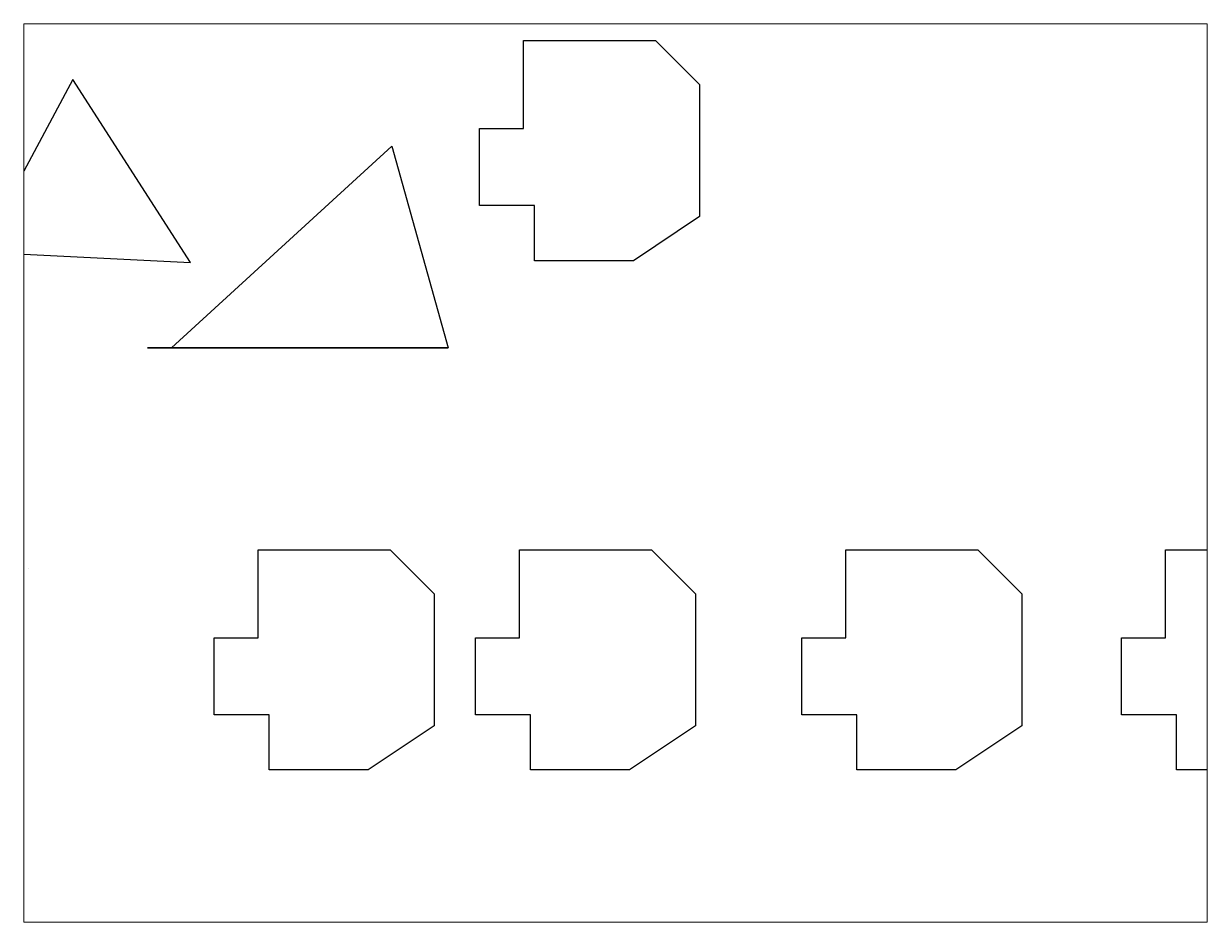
# Paper-space layout '配置2' of a CAD drawing. Header units: millimetres. Extents: x 26 to 231, y 20 to 176.
# The model-space entities are those that its viewports show. They can reach past a viewport. Long polylines and large blocks are cut down to what shows.
import ezdxf

# ---------------------------------------------------------------- set-up
doc = ezdxf.new("R2010")
doc.units = ezdxf.units.MM

msp = doc.modelspace()

# ---------------------------------------------------------------- linework, layer by layer
for p, q in [((296.85, 871.4), (296.85, 887.4)), ((296.85, 887.4), (320.85, 887.4)), ((320.85, 887.4), (328.85, 879.4)), ((328.85, 879.4), (320.85, 887.4)), ((320.85, 887.4), (320.85, 887.4)), ((214.89, 880.32), (198.11, 848.96)), ((236.33, 847.09), (214.89, 880.32)), ((328.85, 879.4), (328.85, 855.4)), ((288.85, 857.4), (288.85, 871.4)), ((288.85, 871.4), (296.85, 871.4)), ((298.85, 857.4), (288.85, 857.4)), ((298.85, 847.4), (298.85, 857.4)), ((328.85, 855.4), (316.85, 847.4)), ((198.11, 848.96), (236.33, 847.09)), ((316.85, 847.4), (298.85, 847.4)), ((298.85, 847.4), (298.85, 847.4)), ((228.52, 831.56), (272.92, 831.56)), ((272.92, 831.56), (228.52, 831.56)), ((248.61, 778.84), (248.61, 794.84)), ((248.61, 794.84), (272.61, 794.84)), ((272.61, 794.84), (280.61, 786.84)), ((280.61, 786.84), (272.61, 794.84)), ((272.61, 794.84), (272.61, 794.84)), ((296.15, 778.84), (296.15, 794.84)), ((296.15, 794.84), (320.15, 794.84)), ((320.15, 794.84), (328.15, 786.84)), ((328.15, 786.84), (320.15, 794.84)), ((320.15, 794.84), (320.15, 794.84)), ((355.51, 778.84), (355.51, 794.84)), ((355.51, 794.84), (379.51, 794.84)), ((379.51, 794.84), (387.51, 786.84)), ((387.51, 786.84), (379.51, 794.84)), ((379.51, 794.84), (379.51, 794.84)), ((413.62, 778.84), (413.62, 794.84)), ((413.62, 794.84), (437.62, 794.84)), ((206.82, 791.44), (206.82, 791.44)), ((280.61, 786.84), (280.61, 762.84)), ((328.15, 786.84), (328.15, 762.84)), ((387.51, 786.84), (387.51, 762.84)), ((240.61, 764.84), (240.61, 778.84)), ((240.61, 778.84), (248.61, 778.84)), ((288.15, 764.84), (288.15, 778.84)), ((288.15, 778.84), (296.15, 778.84)), ((347.51, 764.84), (347.51, 778.84)), ((347.51, 778.84), (355.51, 778.84)), ((405.62, 764.84), (405.62, 778.84)), ((405.62, 778.84), (413.62, 778.84)), ((250.61, 764.84), (240.61, 764.84)), ((250.61, 754.84), (250.61, 764.84)), ((298.15, 764.84), (288.15, 764.84)), ((298.15, 754.84), (298.15, 764.84)), ((357.51, 764.84), (347.51, 764.84)), ((357.51, 754.84), (357.51, 764.84)), ((415.62, 764.84), (405.62, 764.84)), ((415.62, 754.84), (415.62, 764.84)), ((280.61, 762.84), (268.61, 754.84)), ((328.15, 762.84), (316.15, 754.84)), ((387.51, 762.84), (375.51, 754.84)), ((268.61, 754.84), (250.61, 754.84)), ((250.61, 754.84), (250.61, 754.84)), ((316.15, 754.84), (298.15, 754.84)), ((298.15, 754.84), (298.15, 754.84)), ((375.51, 754.84), (357.51, 754.84)), ((357.51, 754.84), (357.51, 754.84)), ((433.62, 754.84), (415.62, 754.84)), ((415.62, 754.84), (415.62, 754.84))]:
    msp.add_line(p, q)
msp.add_lwpolyline([(228.52, 831.56), (283.17, 831.56), (232.87, 831.56), (272.92, 868.23), (283.17, 831.56)])

psp = doc.layouts.new('配置2')

# ---------------------------------------------------------------- viewports
at = {"layer": '0'}
psp.add_viewport(center=(128.5, 97.5), size=(205.6, 156), view_center_point=(313.6, 808.81), view_height=163.3277, dxfattribs=at)

doc.saveas('drawing.dxf')
